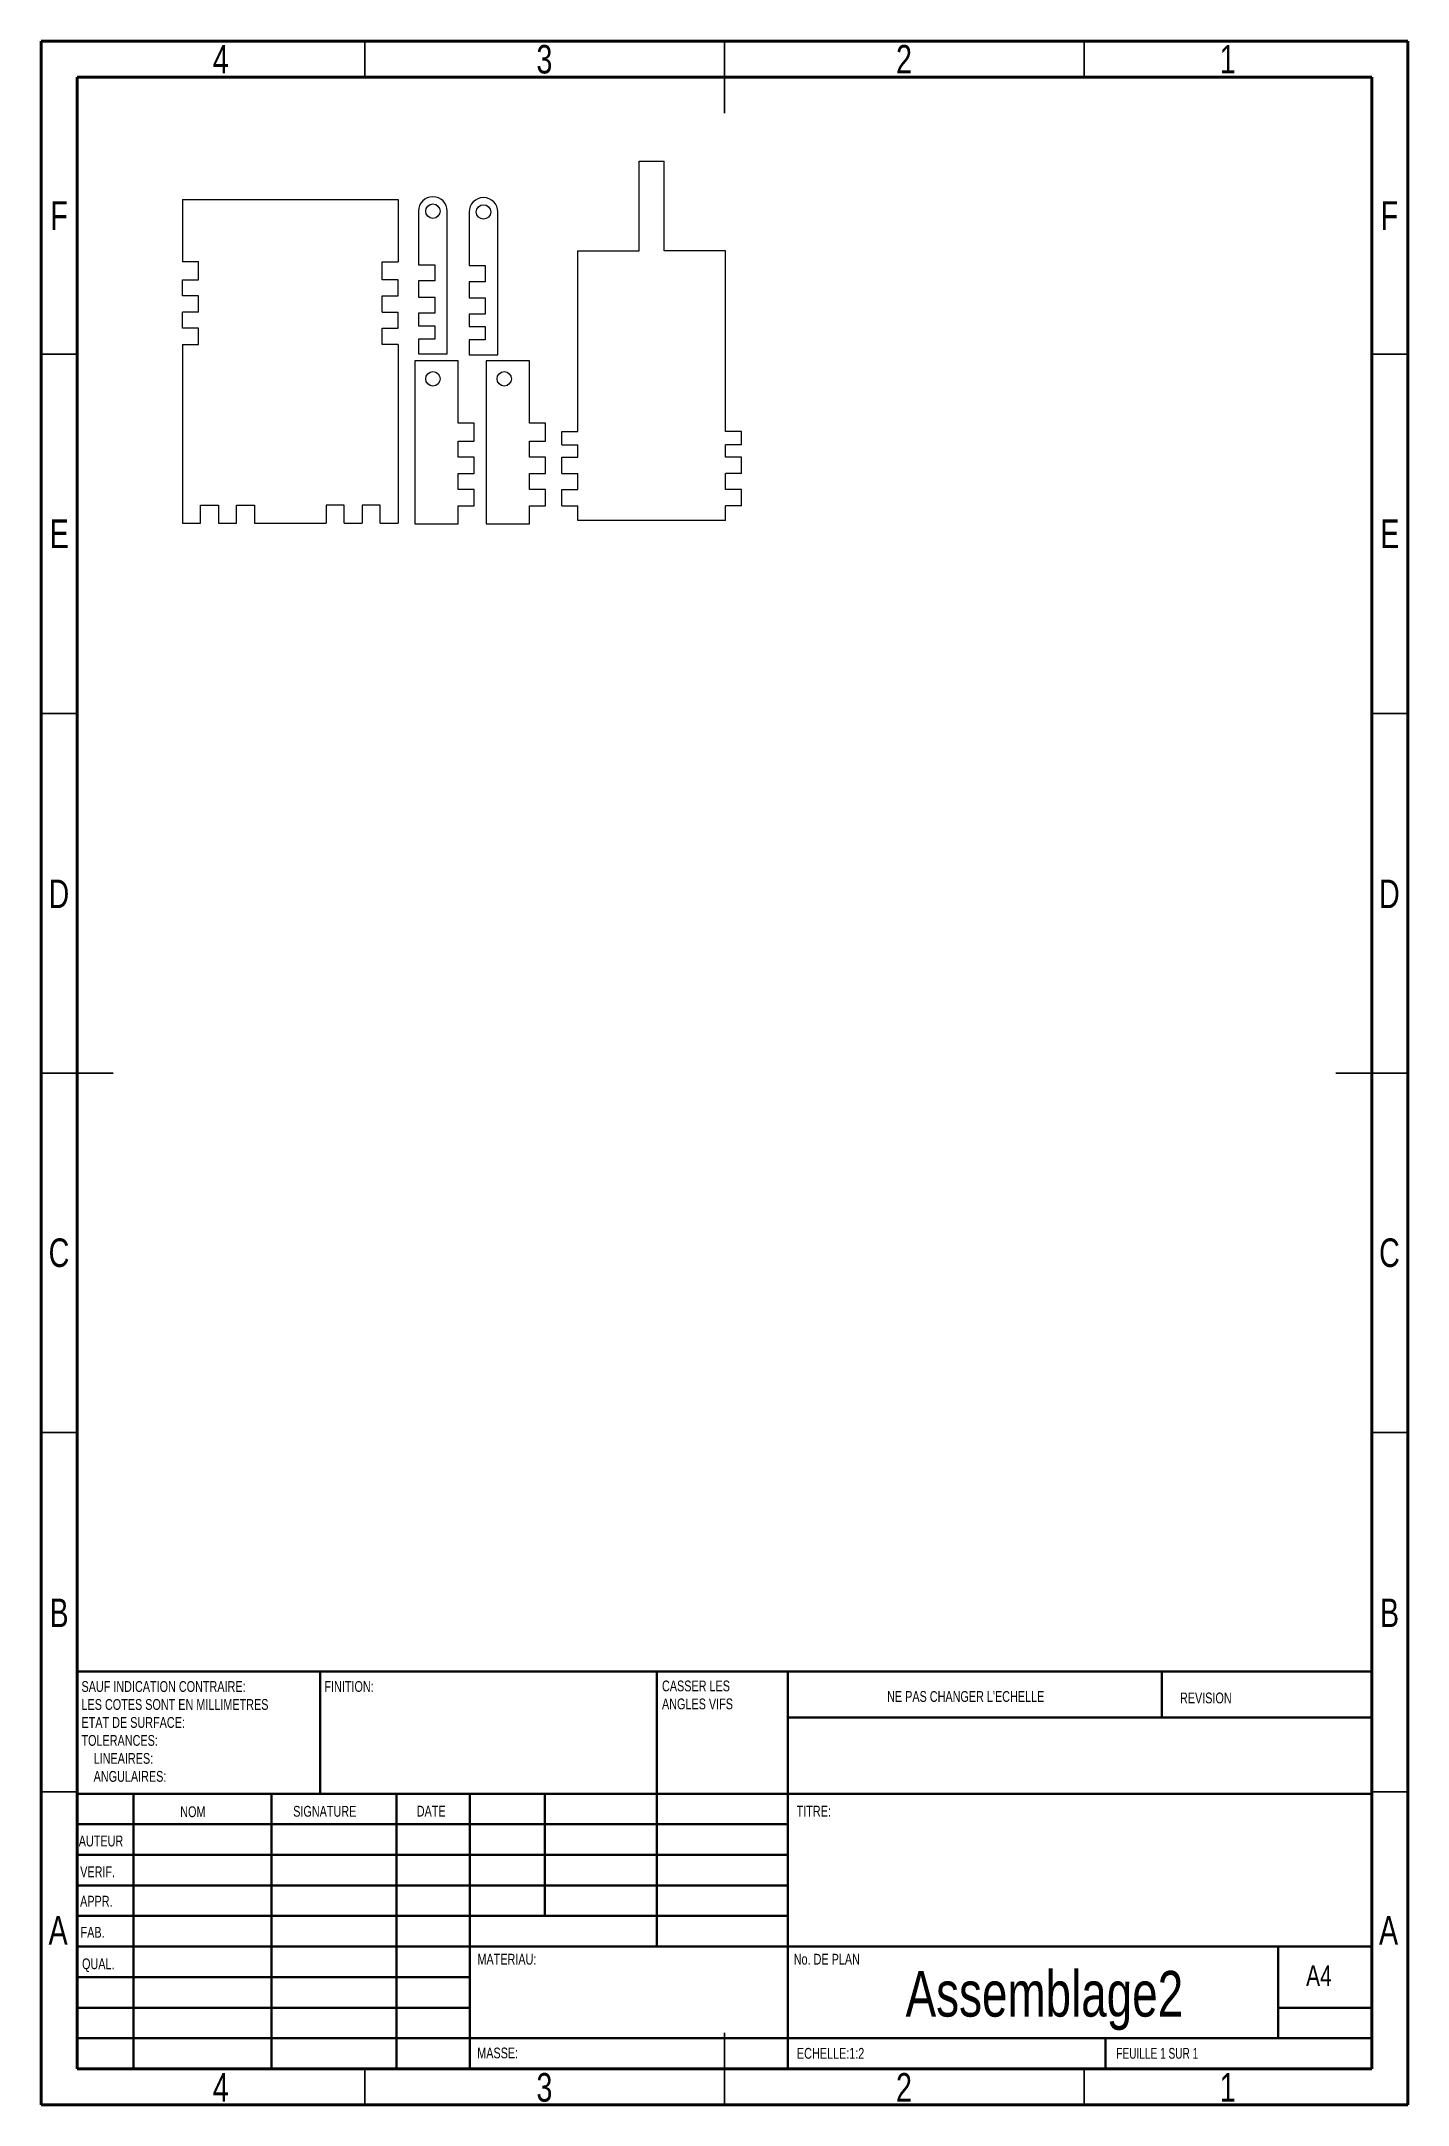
# Model space of a CAD drawing. Header units: millimetres. Extents: x 15 to 205, y 5 to 292.
import ezdxf

# ---------------------------------------------------------------- set-up
doc = ezdxf.new("R2010")
doc.units = ezdxf.units.MM
doc.styles.add('SLDTEXTSTYLE0', font='TXT', dxfattribs={"width": 0.75})
doc.styles.add('SLDTEXTSTYLE1', font='TXT', dxfattribs={"width": 0.7})

# ---------------------------------------------------------------- blocks, each defined once
blk = doc.blocks.new('SW_NOTE_0')
at = {"color": 0, "linetype": 'Continuous', "lineweight": 0, "char_height": 1.5, "attachment_point": 1, "style": 'SLDTEXTSTYLE0'}
for s, insert in [('SAUF INDICATION CONTRAIRE:', (0, 1.93)), ('LES COTES SONT EN MILLIMETRES', (0, -0.57)), ('TOLERANCES:', (0, -5.57)), ('ETAT DE SURFACE:', (0, -3.07)), ('LINEAIRES:', (1.69, -8.07)), ('ANGULAIRES:', (1.69, -10.57))]:
    blk.add_mtext(s, dxfattribs=dict(at, insert=insert))
blk = doc.blocks.new('SW_NOTE_1')
at = {"color": 0, "linetype": 'Continuous', "lineweight": 0, "char_height": 1.5, "attachment_point": 1, "style": 'SLDTEXTSTYLE0'}
for s, insert in [('CASSER LES', (0, 1.93)), ('ANGLES VIFS', (0, -0.57))]:
    blk.add_mtext(s, dxfattribs=dict(at, insert=insert))

msp = doc.modelspace()

# ---------------------------------------------------------------- linework, layer by layer
at = {"color": 7, "linetype": 'Continuous', "lineweight": 70}
for p, q in [((15, 5), (15, 292)), ((15, 292), (205, 292)), ((205, 292), (205, 5)), ((20, 10), (20, 287)), ((20, 287), (200, 287)), ((200, 287), (200, 10)), ((200, 10), (20, 10)), ((205, 5), (15, 5))]:
    msp.add_line(p, q, dxfattribs=at)
at = {"color": 7, "linetype": 'Continuous', "lineweight": 35}
for p, q in [((60, 287), (60, 292)), ((110, 292), (110, 282)), ((110, 287), (110, 292)), ((160, 287), (160, 292)), ((20, 248.5), (15, 248.5)), ((200, 248.5), (205, 248.5)), ((20, 198.5), (15, 198.5)), ((200, 198.5), (205, 198.5)), ((15, 148.5), (25, 148.5)), ((20, 148.5), (15, 148.5)), ((205, 148.5), (195, 148.5)), ((200, 148.5), (205, 148.5)), ((20, 98.5), (15, 98.5)), ((200, 98.5), (205, 98.5)), ((20, 48.5), (15, 48.5)), ((200, 48.5), (205, 48.5)), ((110, 5), (110, 15)), ((60, 10), (60, 5)), ((110, 10), (110, 5)), ((160, 10), (160, 5))]:
    msp.add_line(p, q, dxfattribs=at)
at = {"color": 7, "linetype": 'Continuous', "lineweight": 25}
for p, q in [((98.12, 262.84), (98.12, 275.34)), ((98.12, 275.34), (101.62, 275.34)), ((101.62, 262.84), (101.62, 275.34)), ((34.63, 269.99), (64.63, 269.99)), ((34.63, 269.99), (34.63, 261.34)), ((64.63, 269.99), (64.63, 261.34)), ((67.45, 268.37), (67.45, 260.91)), ((71.45, 248.51), (71.45, 268.37)), ((74.49, 268.26), (74.49, 260.8)), ((78.49, 248.4), (78.49, 268.26)), ((36.88, 261.34), (34.63, 261.34)), ((36.88, 258.84), (36.88, 261.34)), ((62.38, 261.34), (64.63, 261.34)), ((62.38, 258.84), (62.38, 261.34)), ((89.62, 237.74), (89.62, 262.84)), ((89.62, 262.84), (98.12, 262.84)), ((110.12, 262.84), (101.62, 262.84)), ((110.12, 237.74), (110.12, 262.84)), ((34.63, 256.59), (34.63, 258.84)), ((34.63, 258.84), (36.88, 258.84)), ((64.63, 258.84), (62.38, 258.84)), ((64.63, 256.59), (64.63, 258.84)), ((67.45, 260.91), (69.7, 260.91)), ((67.45, 258.66), (67.45, 256.41)), ((69.7, 258.66), (67.45, 258.66)), ((69.7, 260.91), (69.7, 258.66)), ((74.49, 260.8), (76.74, 260.8)), ((76.74, 258.55), (74.49, 258.55)), ((74.49, 258.55), (74.49, 256.3)), ((76.74, 260.8), (76.74, 258.55)), ((36.88, 256.59), (34.63, 256.59)), ((36.88, 254.34), (36.88, 256.59)), ((62.38, 256.59), (64.63, 256.59)), ((62.38, 254.34), (62.38, 256.59)), ((67.45, 256.41), (69.7, 256.41)), ((69.7, 256.41), (69.7, 254.16)), ((74.49, 256.3), (76.74, 256.3)), ((76.74, 256.3), (76.74, 254.05)), ((34.63, 252.09), (34.63, 254.34)), ((36.88, 254.34), (34.63, 254.34)), ((62.38, 254.34), (64.63, 254.34)), ((64.63, 252.09), (64.63, 254.34)), ((67.45, 254.16), (67.45, 252.43)), ((69.7, 254.16), (67.45, 254.16)), ((74.49, 254.05), (74.49, 252.32)), ((76.74, 254.05), (74.49, 254.05)), ((36.88, 252.09), (34.63, 252.09)), ((34.63, 249.84), (34.63, 224.99)), ((34.63, 249.84), (36.88, 249.84)), ((36.88, 249.84), (36.88, 252.09)), ((62.38, 252.09), (64.63, 252.09)), ((62.38, 249.84), (62.38, 252.09)), ((64.63, 249.84), (62.38, 249.84)), ((64.63, 249.84), (64.63, 224.99)), ((67.45, 252.43), (69.7, 252.43)), ((67.45, 250.57), (67.45, 248.51)), ((69.7, 250.57), (67.45, 250.57)), ((69.7, 252.43), (69.7, 250.57)), ((74.49, 252.32), (76.74, 252.32)), ((76.74, 250.46), (74.49, 250.46)), ((74.49, 250.46), (74.49, 248.4)), ((76.74, 252.32), (76.74, 250.46)), ((72.96, 247.55), (66.96, 247.55)), ((66.96, 247.55), (66.96, 224.89)), ((67.45, 248.51), (71.45, 248.51)), ((72.96, 238.89), (72.96, 247.55)), ((74.49, 248.4), (78.49, 248.4)), ((76.87, 247.55), (76.87, 224.89)), ((82.87, 247.55), (76.87, 247.55)), ((82.87, 238.89), (82.87, 247.55)), ((75.21, 238.89), (72.96, 238.89)), ((75.21, 236.39), (75.21, 238.89)), ((85.12, 238.89), (82.87, 238.89)), ((85.12, 236.39), (85.12, 238.89)), ((72.96, 236.39), (75.21, 236.39)), ((72.96, 234.14), (72.96, 236.39)), ((82.87, 236.39), (85.12, 236.39)), ((82.87, 234.14), (82.87, 236.39)), ((87.37, 235.88), (87.37, 237.74)), ((87.37, 237.74), (89.62, 237.74)), ((87.37, 235.88), (89.62, 235.88)), ((89.62, 234.14), (89.62, 235.88)), ((112.37, 237.74), (110.12, 237.74)), ((112.37, 235.88), (110.12, 235.88)), ((110.12, 234.14), (110.12, 235.88)), ((112.37, 235.88), (112.37, 237.74)), ((75.21, 234.14), (72.96, 234.14)), ((75.21, 231.89), (75.21, 234.14)), ((85.12, 234.14), (82.87, 234.14)), ((85.12, 231.89), (85.12, 234.14)), ((87.37, 231.89), (87.37, 234.14)), ((87.37, 234.14), (89.62, 234.14)), ((112.37, 234.14), (110.12, 234.14)), ((112.37, 231.89), (112.37, 234.14)), ((72.96, 231.89), (75.21, 231.89)), ((72.96, 229.64), (72.96, 231.89)), ((75.21, 229.64), (72.96, 229.64)), ((75.21, 227.39), (75.21, 229.64)), ((82.87, 231.89), (85.12, 231.89)), ((82.87, 229.64), (82.87, 231.89)), ((85.12, 229.64), (82.87, 229.64)), ((85.12, 227.39), (85.12, 229.64)), ((87.37, 231.89), (89.62, 231.89)), ((87.37, 227.39), (87.37, 229.64)), ((87.37, 229.64), (89.62, 229.64)), ((89.62, 229.64), (89.62, 231.89)), ((112.37, 231.89), (110.12, 231.89)), ((110.12, 229.64), (110.12, 231.89)), ((112.37, 229.64), (110.12, 229.64)), ((112.37, 227.39), (112.37, 229.64)), ((37.13, 227.49), (39.63, 227.49)), ((37.13, 224.99), (37.13, 227.49)), ((39.63, 227.49), (39.63, 224.99)), ((42.13, 224.99), (42.13, 227.49)), ((42.13, 227.49), (44.63, 227.49)), ((44.63, 227.49), (44.63, 224.99)), ((57.13, 227.49), (54.63, 227.49)), ((54.63, 227.49), (54.63, 224.99)), ((57.13, 224.99), (57.13, 227.49)), ((62.13, 227.49), (59.63, 227.49)), ((59.63, 227.49), (59.63, 224.99)), ((62.13, 224.99), (62.13, 227.49)), ((72.96, 224.89), (72.96, 227.39)), ((72.96, 227.39), (75.21, 227.39)), ((82.87, 227.39), (85.12, 227.39)), ((82.87, 224.89), (82.87, 227.39)), ((87.37, 227.39), (89.62, 227.39)), ((89.62, 225.34), (89.62, 227.39)), ((112.37, 227.39), (110.12, 227.39)), ((110.12, 225.34), (110.12, 227.39)), ((34.63, 224.99), (37.13, 224.99)), ((39.63, 224.99), (42.13, 224.99)), ((44.63, 224.99), (54.63, 224.99)), ((57.13, 224.99), (59.63, 224.99)), ((62.13, 224.99), (64.63, 224.99)), ((66.96, 224.89), (72.96, 224.89)), ((76.87, 224.89), (82.87, 224.89)), ((110.12, 225.34), (89.62, 225.34))]:
    msp.add_line(p, q, dxfattribs=at)
at = {"color": 7, "linetype": 'Continuous', "lineweight": 50}
for p, q in [((20, 65.25), (200, 65.25)), ((20, 65.25), (20, 10)), ((53.8, 48.25), (53.8, 65.25)), ((100.6, 65.25), (100.6, 27)), ((118.8, 65.25), (118.8, 10)), ((170.8, 58.88), (170.8, 65.25)), ((200, 58.88), (118.8, 58.88)), ((200, 48.25), (20, 48.25)), ((27.8, 48.25), (27.8, 10)), ((46.99, 48.25), (46.99, 10)), ((64.4, 48.25), (64.4, 10)), ((74.6, 10), (74.6, 48.25)), ((85, 31.25), (85, 48.25)), ((118.8, 44), (20, 44)), ((118.8, 39.75), (20, 39.75)), ((118.8, 35.5), (20, 35.5)), ((118.8, 31.25), (20, 31.25)), ((74.6, 27), (20, 27)), ((74.6, 27), (200, 27)), ((187, 14.25), (187, 27)), ((74.6, 22.75), (20, 22.75)), ((74.6, 18.5), (20, 18.5)), ((200, 18.5), (187, 18.5)), ((20, 14.25), (200, 14.25)), ((163, 10), (163, 14.25))]:
    msp.add_line(p, q, dxfattribs=at)
at = {"color": 7, "linetype": 'Continuous', "lineweight": 25}
for centre in [(69.45, 268.37), (76.49, 268.26), (69.46, 245.05), (79.37, 245.05)]:
    msp.add_circle(centre, 1, dxfattribs=at)
for centre in [(69.45, 268.37), (76.49, 268.26)]:
    msp.add_arc(centre, 2, 0, 180, dxfattribs=at)

# ---------------------------------------------------------------- block references
at = {"color": 7, "linetype": 'Continuous', "lineweight": 0}
for name, p in [('SW_NOTE_0', (20.59, 61.99)), ('SW_NOTE_1', (101.31, 62.07))]:
    msp.add_blockref(name, p, dxfattribs=at)

# ---------------------------------------------------------------- texts
for s, insert, char_height, attachment_point, style in [('4', (39.96, 291.49), 3.97, 2, 'SLDTEXTSTYLE0'), ('3', (84.96, 291.49), 3.97, 2, 'SLDTEXTSTYLE0'), ('2', (134.96, 291.49), 3.97, 2, 'SLDTEXTSTYLE0'), ('1', (179.96, 291.49), 3.97, 2, 'SLDTEXTSTYLE0'), ('F', (17.46, 269.74), 3.97, 2, 'SLDTEXTSTYLE0'), ('F', (202.46, 269.74), 3.97, 2, 'SLDTEXTSTYLE0'), ('E', (17.51, 225.49), 3.97, 2, 'SLDTEXTSTYLE0'), ('E', (202.51, 225.49), 3.97, 2, 'SLDTEXTSTYLE0'), ('D', (17.45, 175.4), 3.97, 2, 'SLDTEXTSTYLE0'), ('D', (202.45, 175.4), 3.97, 2, 'SLDTEXTSTYLE0'), ('C', (17.46, 125.49), 3.97, 2, 'SLDTEXTSTYLE0'), ('C', (202.46, 125.49), 3.97, 2, 'SLDTEXTSTYLE0'), ('B', (17.47, 75.4), 3.97, 2, 'SLDTEXTSTYLE0'), ('B', (202.47, 75.4), 3.97, 2, 'SLDTEXTSTYLE0'), ('FINITION:', (54.37, 63.92), 1.5, 1, 'SLDTEXTSTYLE0'), ("NE PAS CHANGER L'ECHELLE", (132.61, 62.53), 1.5, 1, 'SLDTEXTSTYLE0'), ('REVISION', (173.33, 62.33), 1.5, 1, 'SLDTEXTSTYLE0'), ('NOM', (34.32, 46.5), 1.5, 1, 'SLDTEXTSTYLE0'), ('SIGNATURE', (50.03, 46.56), 1.5, 1, 'SLDTEXTSTYLE0'), ('DATE', (67.21, 46.58), 1.5, 1, 'SLDTEXTSTYLE0'), ('TITRE:', (120.03, 46.58), 1.5, 1, 'SLDTEXTSTYLE0'), ('AUTEUR', (20.21, 42.43), 1.5, 1, 'SLDTEXTSTYLE0'), ('VERIF.', (20.41, 38.15), 1.5, 1, 'SLDTEXTSTYLE0'), ('APPR.', (20.4, 34.06), 1.5, 1, 'SLDTEXTSTYLE0'), ('A', (17.34, 31.24), 3.97, 2, 'SLDTEXTSTYLE0'), ('FAB.', (20.46, 29.73), 1.5, 1, 'SLDTEXTSTYLE0'), ('A', (202.34, 31.24), 3.97, 2, 'SLDTEXTSTYLE0'), ('MATERIAU:', (75.65, 25.99), 1.5, 1, 'SLDTEXTSTYLE0'), ('No. DE PLAN', (119.63, 25.99), 1.5, 1, 'SLDTEXTSTYLE0'), ('QUAL.', (20.67, 25.35), 1.5, 1, 'SLDTEXTSTYLE0'), ('Assemblage2', (154.48, 23.61), 6.35, 2, 'SLDTEXTSTYLE0'), ('A4', (190.87, 24.41), 2.91, 1, 'SLDTEXTSTYLE0'), ('MASSE:', (75.62, 12.95), 1.499, 1, 'SLDTEXTSTYLE0'), ('ECHELLE:1:2', (120.07, 12.9), 1.5, 1, 'SLDTEXTSTYLE0'), ('FEUILLE 1 SUR 1', (164.48, 12.9), 1.5, 1, 'SLDTEXTSTYLE1'), ('4', (39.96, 9.4), 3.97, 2, 'SLDTEXTSTYLE0'), ('3', (84.96, 9.4), 3.97, 2, 'SLDTEXTSTYLE0'), ('2', (134.96, 9.4), 3.97, 2, 'SLDTEXTSTYLE0'), ('1', (179.96, 9.4), 3.97, 2, 'SLDTEXTSTYLE0')]:
    msp.add_mtext(s, dxfattribs=dict(at, insert=insert, char_height=char_height, attachment_point=attachment_point, style=style))

doc.saveas('drawing.dxf')
